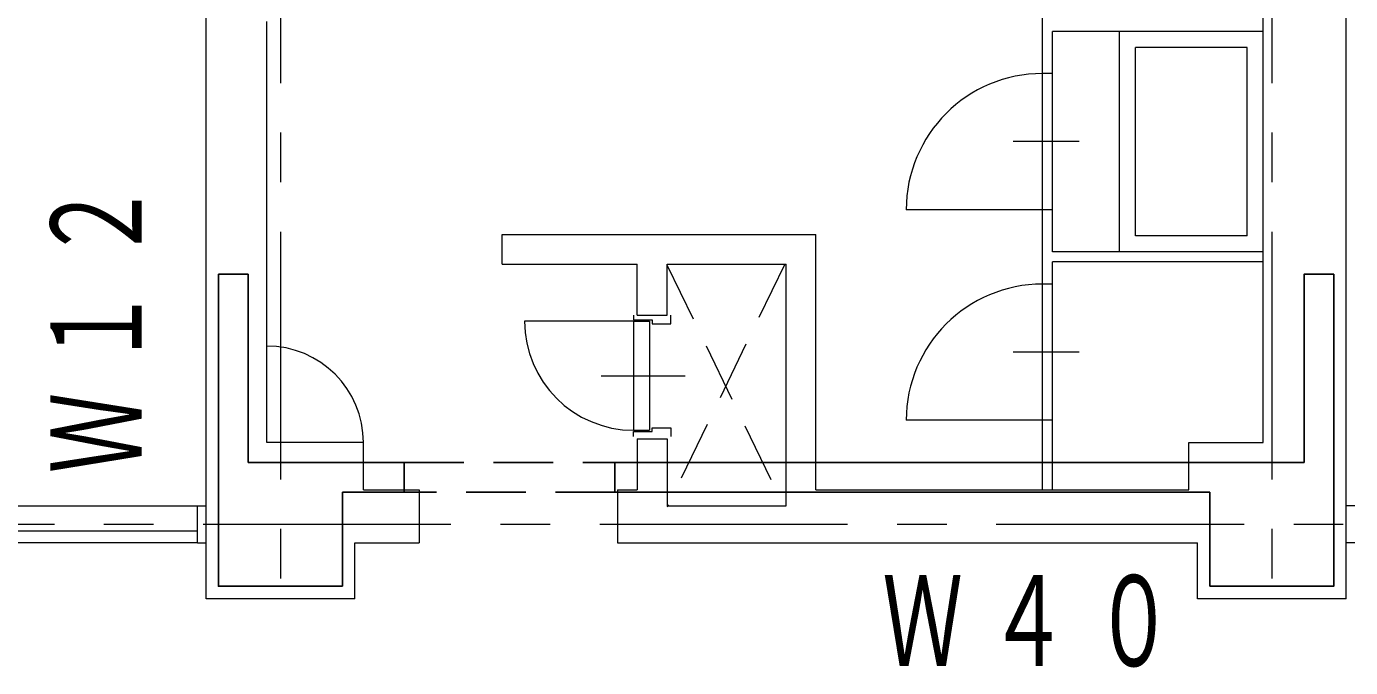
# Model space of a CAD drawing. Units: millimetres at full size, sheet at 1:200; details may follow other scales. Extents: x -55340 to 55340, y -38040 to 38040.
# Drawn here: x -30703 to -25361, y 25201 to 27789 of the extents above; entities that cross this region are included whole.
import ezdxf

# ---------------------------------------------------------------- set-up
doc = ezdxf.new("R2010")
doc.units = ezdxf.units.MM
doc.header["$LTSCALE"] = 200
doc.linetypes.add('CHAIN1', pattern=[8, 5, -1, 1, -1])
doc.linetypes.add('DASHED1', pattern=[1.8, 1.2, -0.6])
for name, color, linetype, lineweight in [('0-0_補助線', 4, 'Continuous', 9), ('0-1_通り芯', 3, 'Continuous', 18), ('0-2_躯体', 4, 'Continuous', 9), ('0-5_建具(ｻｯｼ)', 4, 'Continuous', 9), ('2-2_躯体', 2, 'Continuous', 25)]:
    doc.layers.add(name, color=color, linetype=linetype, lineweight=lineweight)
doc.layers.add('2-3_外壁', color=2, linetype='Continuous')
doc.styles.add('ＭＳ ゴシック', font='')
doc.styles.get('ＭＳ ゴシック').set_extended_font_data('MS Gothic')

msp = doc.modelspace()

# ---------------------------------------------------------------- linework, layer by layer
at = {"layer": '0-0_補助線', "color": 3, "lineweight": 18}
for p, q in [((-26603.5, 25918.6), (-26603.5, 30348.6)), ((-29978.5, 25478.6), (-29978.5, 27918.6)), ((-25713.5, 26108.6), (-25713.5, 27918.6)), ((-25378.5, 25478.6), (-25378.5, 27918.6)), ((-29733.5, 26108.6), (-29733.5, 27808.6)), ((-25713.5, 27768.6), (-26563.5, 27768.6)), ((-26563.5, 26878.6), (-26563.5, 27768.6)), ((-26563.5, 27598.6), (-26603.5, 27598.6)), ((-26456, 27323.6), (-26722.4, 27323.6)), ((-26563.5, 27048.6), (-27153.5, 27048.6)), ((-28783.5, 26948.6), (-27518.5, 26948.6)), ((-28783.5, 26828.6), (-28783.5, 26948.6)), ((-27518.5, 25918.6), (-27518.5, 26948.6)), ((-25713.5, 26878.6), (-26563.5, 26878.6)), ((-28783.5, 26828.6), (-28238.5, 26828.6)), ((-28238.5, 26623.6), (-28238.5, 26828.6)), ((-27638.5, 25853.6), (-27638.5, 26828.6)), ((-25713.5, 26838.6), (-26563.5, 26838.6)), ((-26563.5, 25918.6), (-26563.5, 26838.6)), ((-26563.5, 26748.6), (-26603.5, 26748.6)), ((-28253.5, 26623.6), (-28253.5, 26603.6)), ((-28253.5, 26603.6), (-28178.5, 26603.6)), ((-28178.5, 26603.6), (-28178.5, 26588.6)), ((-28103.5, 26588.6), (-28103.5, 26623.6)), ((-28253.5, 26598.6), (-28189.2, 26598.6)), ((-28189.2, 26598.6), (-28189.2, 26158.6)), ((-28178.5, 26588.6), (-28103.5, 26588.6)), ((-26456, 26473.6), (-26722.4, 26473.6)), ((-28384.6, 26378.6), (-28045.1, 26378.6)), ((-26563.5, 26198.6), (-27153.5, 26198.6)), ((-28253.5, 26133.6), (-28253.5, 26153.6)), ((-28238.5, 26123.6), (-28118.5, 26123.6)), ((-28238.5, 26123.6), (-28238.5, 25918.6)), ((-28118.5, 26123.6), (-28118.5, 25853.6)), ((-29343.5, 26108.6), (-29733.5, 26108.6)), ((-29343.5, 25918.6), (-29343.5, 26108.6)), ((-26013.5, 26108.6), (-25713.5, 26108.6)), ((-26013.5, 25918.6), (-26013.5, 26108.6)), ((-29343.5, 25918.6), (-29118.5, 25918.6)), ((-29118.5, 25918.6), (-29118.5, 25703.6)), ((-28318.5, 25918.6), (-28238.5, 25918.6)), ((-27518.5, 25918.6), (-26013.5, 25918.6)), ((-28118.5, 25853.6), (-27638.5, 25853.6)), ((-25343.5, 25853.6), (-25378.5, 25853.6)), ((-30863.5, 25752.9), (-30013.5, 25752.9)), ((-30013.5, 25703.6), (-29978.5, 25703.6)), ((-29378.5, 25703.6), (-29118.5, 25703.6)), ((-29378.5, 25478.6), (-29378.5, 25703.6)), ((-25978.5, 25478.6), (-25978.5, 25703.6)), ((-25343.5, 25703.6), (-25378.5, 25703.6)), ((-29378.5, 25478.6), (-29978.5, 25478.6)), ((-25378.5, 25478.6), (-25978.5, 25478.6))]:
    msp.add_line(p, q, dxfattribs=at)
at = {"layer": '0-0_補助線'}
for p, q in [((-26293.5, 26878.6), (-26293.5, 27768.6)), ((-25778.5, 27703.6), (-26228.5, 27703.6)), ((-26228.5, 26943.6), (-26228.5, 27703.6)), ((-25778.5, 26943.6), (-25778.5, 27703.6)), ((-25778.5, 26943.6), (-26228.5, 26943.6)), ((-28253.5, 26598.6), (-28693.5, 26598.6))]:
    msp.add_line(p, q, dxfattribs=at)
at = {"layer": '0-0_補助線', "color": 3, "lineweight": 18}
for points in [[(-28238.5, 26623.6), (-28118.5, 26623.6), (-28118.5, 26828.6), (-27638.5, 26828.6)], [(-28253.5, 26598.6), (-28253.5, 26158.6), (-28189.2, 26158.6)], [(-28253.5, 26153.6), (-28178.5, 26153.6), (-28178.5, 26168.6), (-28103.5, 26168.6), (-28103.5, 26133.6)], [(-28318.5, 25918.6), (-28318.5, 25703.6), (-25978.5, 25703.6)], [(-30013.5, 25703.6), (-30013.5, 25853.6), (-29978.5, 25853.6)]]:
    msp.add_lwpolyline(points, dxfattribs=at)
for centre, radius, start, end in [((-26603.5, 27048.6), 550, 90, 180), ((-26603.5, 26198.6), 550, 90, 180), ((-29733.5, 26108.6), 390, 0, 89.9997)]:
    msp.add_arc(centre, radius, start, end, dxfattribs=at)
at = {"layer": '0-0_補助線'}
msp.add_arc((-28253.5, 26598.6), 440, 180, 270, dxfattribs=at)
at = {"layer": '0-1_通り芯', "color": 4, "linetype": 'CHAIN1', "lineweight": 9}
for p, q in [((-29678.5, 34960), (-29678.5, 25478.6)), ((-25678.5, 34960), (-25678.5, 25478.6)), ((41409.7, 25778.6), (-45158.8, 25778.6))]:
    msp.add_line(p, q, dxfattribs=at)
at = {"layer": '0-2_躯体', "linetype": 'DASHED1'}
for p, q in [((-27643.4, 26829.5), (-28117.6, 25848.4)), ((-28117.6, 26824), (-27648.8, 25853.9))]:
    msp.add_line(p, q, dxfattribs=at)
at = {"layer": '0-5_建具(ｻｯｼ)'}
for p, q in [((-33343.5, 25853.6), (-30013.5, 25853.6)), ((-30013.5, 25703.6), (-33343.5, 25703.6))]:
    msp.add_line(p, q, dxfattribs=at)
at = {"layer": '2-2_躯体'}
for p, q in [((-29928.5, 26028.6), (-29928.5, 26788.6)), ((-29928.5, 26788.6), (-29808.5, 26788.6)), ((-29808.5, 26028.6), (-29808.5, 26788.6)), ((-25428.5, 26028.6), (-25428.5, 26788.6)), ((-29808.5, 26028.6), (-29428.5, 26028.6)), ((-29428.5, 26028.6), (-29178.5, 26028.6)), ((-25928.5, 26028.6), (-28328.5, 26028.6)), ((-25548.5, 26028.6), (-25928.5, 26028.6)), ((-29428.5, 25908.6), (-29428.5, 25528.6)), ((-25928.5, 25908.6), (-25928.5, 25528.6))]:
    msp.add_line(p, q, dxfattribs=at)
at = {"layer": '2-2_躯体', "linetype": 'DASHED1'}
for p, q in [((-29178.5, 26028.6), (-28328.5, 26028.6)), ((-28328.5, 25908.6), (-29178.5, 25908.6))]:
    msp.add_line(p, q, dxfattribs=at)
at = {"layer": '2-2_躯体'}
for points in [[(-25548.5, 26028.6), (-25548.5, 26788.6), (-25428.5, 26788.6)], [(-29428.5, 25528.6), (-29928.5, 25528.6), (-29928.5, 26028.6)], [(-29428.5, 25908.6), (-29178.5, 25908.6), (-29178.5, 26028.6)], [(-25928.5, 25908.6), (-28328.5, 25908.6), (-28328.5, 26028.6)], [(-25928.5, 25528.6), (-25428.5, 25528.6), (-25428.5, 26028.6)]]:
    msp.add_lwpolyline(points, dxfattribs=at)

# ---------------------------------------------------------------- texts
at = {"layer": '2-3_外壁', "insert": (-30238.7, 25985.1), "char_height": 366.6, "attachment_point": 7, "rotation": 90, "style": 'ＭＳ ゴシック'}
msp.add_mtext('\\T1.31;\\W0.65;Ｗ１２', dxfattribs=at)
at = {"layer": '2-3_外壁', "insert": (-27249.6, 25200.6), "char_height": 366.6, "attachment_point": 7, "style": 'ＭＳ ゴシック'}
msp.add_mtext('\\T1.31;\\W0.65;Ｗ４０', dxfattribs=at)

doc.saveas('drawing.dxf')
